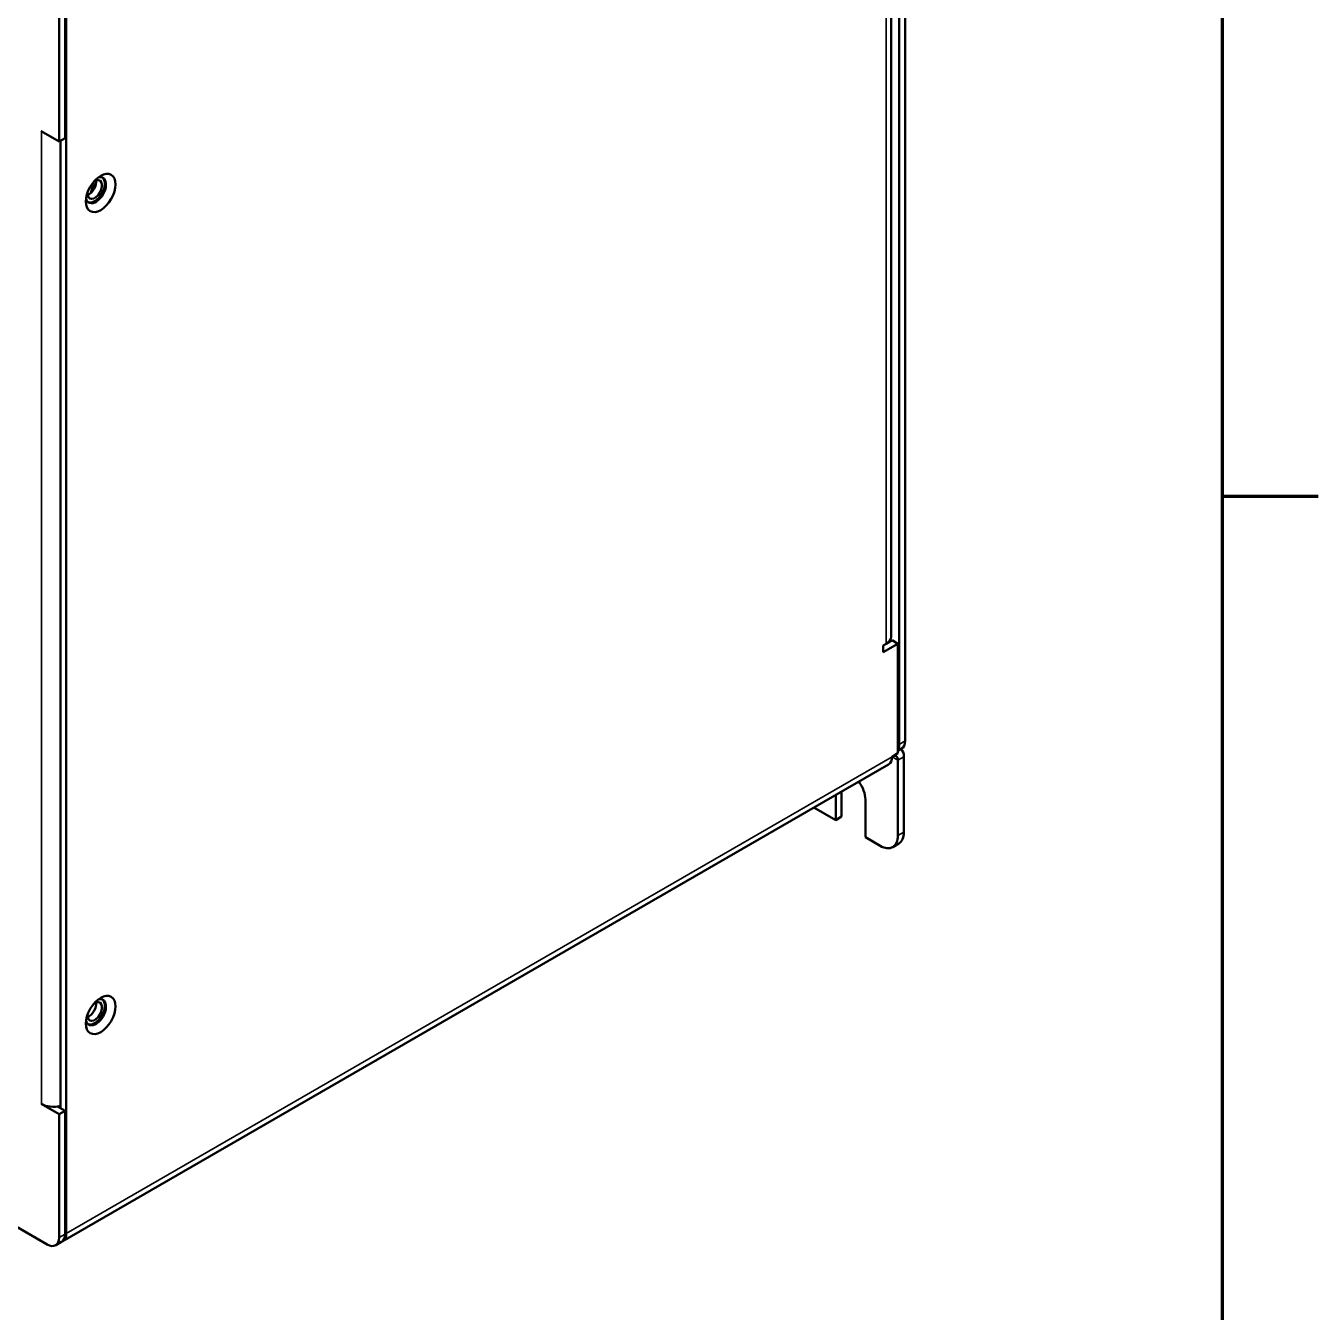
# Model space of a CAD drawing. Header units: millimetres. Extents: x 1391 to 4749, y -272 to 879.
# Drawn here: x 2450.6 to 2604.6, y 563.7 to 717 of the extents above; entities that cross this region are included whole.
import ezdxf

# ---------------------------------------------------------------- set-up
doc = ezdxf.new("R2010")
doc.units = ezdxf.units.MM
doc.header["$LTSCALE"] = 3
doc.layers.get('0').update_dxf_attribs({"lineweight": 25})
for name, color, linetype, lineweight in [('경계(ISO)', 7, 'Continuous', 70), ('외형선(ISO)', 7, 'Continuous', 50), ('좁은 외형선(ISO)', 7, 'Continuous', 35)]:
    doc.layers.add(name, color=color, linetype=linetype, lineweight=lineweight)

# ---------------------------------------------------------------- blocks, each defined once
blk = doc.blocks.new('경계 Default Border')
at = {"layer": '경계(ISO)'}
blk.add_line((410, 222.75), (413.9, 222.75), dxfattribs=at)
at = {"layer": '경계(ISO)', "flags": 128}
blk.add_lwpolyline([(10, 10), (10, 287), (410, 287), (410, 10), (10, 10)], dxfattribs=at)

msp = doc.modelspace()

# ---------------------------------------------------------------- linework, layer by layer
at = {"layer": '외형선(ISO)', "color": 0}
for p, q in [((2555.37, 631.808), (2555.37, 775.184)), ((2554.663, 631.399), (2554.663, 774.776)), ((2553.693, 644.218), (2553.693, 761.794)), ((2454.537, 717.948), (2454.537, 703.251)), ((2455.244, 703.659), (2455.244, 718.356)), ((2455.385, 718.438), (2455.385, 573.102)), ((2452.408, 704.472), (2452.408, 704.48)), ((2452.408, 704.48), (2454.537, 703.251)), ((2452.415, 704.476), (2452.408, 704.472)), ((2452.415, 704.468), (2452.408, 704.472)), ((2454.537, 703.251), (2455.244, 703.659)), ((2454.678, 703.333), (2454.678, 588.043)), ((2458.679, 698.058), (2458.936, 698.327)), ((2458.832, 697.896), (2458.747, 697.946)), ((2458.888, 698.067), (2458.759, 698.142)), ((2457.913, 697.123), (2458.009, 696.906)), ((2458.305, 697.111), (2458.48, 697.715)), ((2552.754, 643.198), (2553.107, 643.402)), ((2554.522, 643.402), (2552.754, 642.381)), ((2552.754, 642.381), (2552.754, 643.198)), ((2553.107, 643.402), (2553.814, 643.81)), ((2553.814, 643.81), (2554.522, 643.402)), ((2554.522, 643.402), (2554.522, 630.338)), ((2553.814, 629.93), (2554.522, 630.338)), ((2554.522, 630.641), (2554.956, 630.892)), ((2454.971, 572.186), (2553.4, 629.014)), ((2554.522, 629.521), (2554.522, 620.54)), ((2555.229, 620.948), (2555.229, 629.93)), ((2547.804, 625.783), (2547.804, 622.785)), ((2547.097, 622.377), (2544.501, 623.876)), ((2547.097, 625.375), (2547.097, 622.377)), ((2550.632, 620.336), (2550.632, 624.827)), ((2547.804, 622.785), (2547.097, 622.377)), ((2552.4, 619.315), (2550.632, 620.336)), ((2553.9, 619.167), (2554.607, 619.575)), ((2453.122, 571.795), (2423.424, 588.942)), ((2452.408, 588.537), (2452.408, 588.546)), ((2452.408, 588.546), (2452.415, 588.542)), ((2452.415, 588.542), (2452.408, 588.537)), ((2454.537, 587.309), (2452.408, 588.537)), ((2454.336, 588.241), (2455.244, 587.717)), ((2455.244, 587.717), (2454.537, 587.309)), ((2454.537, 587.309), (2454.537, 572.612)), ((2455.244, 573.02), (2455.244, 587.717)), ((2454.122, 571.696), (2454.83, 572.104))]:
    msp.add_line(p, q, dxfattribs=at)
for centre, major_axis, start_param, end_param in [((2453.83, 705.284), (2, 0), 3.9269908, 4.0270325), ((2458.921, 697.454), (-0.85, -1.472), 5.7118822, 9.9960811), ((2458.779, 697.536), (0.615, 1.065), 2.2349634, 7.1898146), ((2458.072, 697.944), (0.615, 1.065), 3.7543402, 5.6704377), ((2458.779, 697.536), (-0.85, -1.472), 0.0832853, 3.0583074), ((2458.813, 697.752), (0.254, 0.44), 1.1693706, 1.9722221), ((2551.693, 644.218), (2, 0), 5.4977871, 6.2831853), ((2553.956, 632.624), (1, -1.732), 0, 0.7853982), ((2553.814, 629.113), (0.5, 0.866), 5.4977871, 7.0685835), ((2553.249, 632.216), (1, -1.732), 0.3343714, 0.7853982), ((2553.814, 629.113), (1, 1.732), 5.4977871, 6.2534709), ((2552.4, 630.746), (1, -1.732), 0, 0.7853982), ((2548.865, 625.847), (-1.25, 2.165), 3.9269908, 4.9034997), ((2553.107, 622.173), (1.5, -2.598), 0, 0.7853982), ((2552.4, 621.765), (1.5, -2.598), 5.4977871, 7.0685835), ((2458.921, 599.474), (-0.85, -1.472), 5.7118822, 9.9960811), ((2458.779, 599.556), (0.615, 1.065), 2.2349634, 7.1898146), ((2458.779, 599.556), (-0.85, -1.472), 0.0832853, 3.0583074), ((2458.072, 599.964), (0.615, 1.065), 3.7543402, 5.6704377), ((2453.83, 589.358), (-2, 0), 0.7853982, 2.0089454), ((2453.971, 573.918), (1, -1.732), 6.2124156, 7.0685835), ((2453.122, 573.428), (1, -1.732), 5.4977871, 7.0685835), ((2453.83, 573.836), (1, -1.732), 0, 0.7853982)]:
    msp.add_ellipse(centre, major_axis=major_axis, ratio=0.5773503, start_param=start_param, end_param=end_param, dxfattribs=at)
for centre in [(2459.486, 697.127), (2459.486, 599.148)]:
    msp.add_ellipse(centre, major_axis=(1.25, 2.165), ratio=0.5773503, dxfattribs=at)
at = {"layer": '좁은 외형선(ISO)', "color": 0}
for p, q in [((2553.107, 643.402), (2553.107, 760.977)), ((2452.422, 704.472), (2452.415, 704.468)), ((2452.415, 588.542), (2452.415, 704.468)), ((2555.37, 631.808), (2554.663, 631.399)), ((2455.385, 573.102), (2553.814, 629.93)), ((2553.814, 629.93), (2554.522, 629.521)), ((2555.229, 629.93), (2554.522, 629.521)), ((2555.229, 620.948), (2554.522, 620.54)), ((2455.244, 573.183), (2455.385, 573.102)), ((2455.244, 573.02), (2454.537, 572.612))]:
    msp.add_line(p, q, dxfattribs=at)

# ---------------------------------------------------------------- block references
at = {"color": 0, "xscale": 2.933311563, "yscale": 2.933311563, "zscale": 2.933311563}
msp.add_blockref('경계 Default Border', (1390.507, 7.588), dxfattribs=at)

doc.saveas('drawing.dxf')
